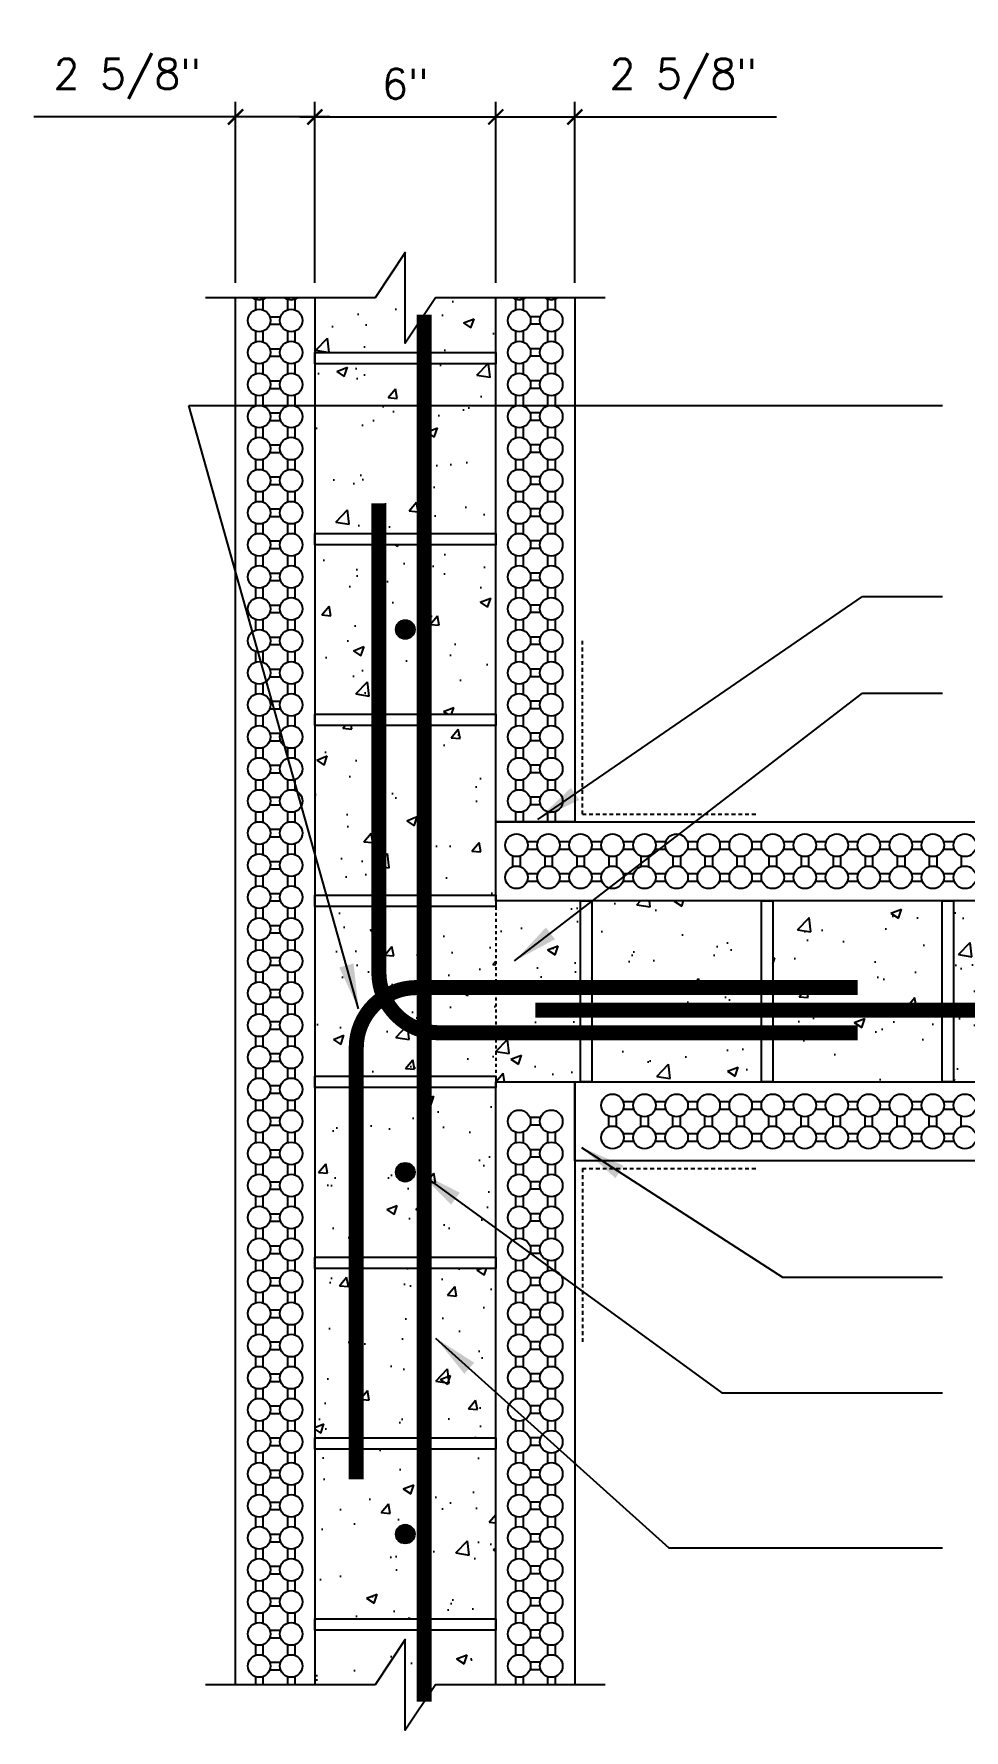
# Model space of a CAD drawing. Header units: inches. Extents: x 861.3 to 931.1, y 143.9 to 200.1.
# Drawn here: x 861.3 to 892.2, y 143.9 to 200.1 of the extents above; entities that cross this region are included whole.
import ezdxf

# ---------------------------------------------------------------- set-up
doc = ezdxf.new("R2010")
doc.units = ezdxf.units.IN
doc.header["$MEASUREMENT"] = 0
doc.linetypes.add('HIDDEN', pattern=[0.375, 0.25, -0.125])
for name, color, linetype in [('LAYER 13', 13, 'Continuous'), ('LAYER 2', 2, 'Continuous'), ('LAYER 3', 3, 'Continuous'), ('LAYER 5', 5, 'Continuous'), ('LAYER 8', 8, 'Continuous')]:
    doc.layers.add(name, color=color, linetype=linetype)
doc.styles.add('NOTES', font='simplex.shx', dxfattribs={"height": 1})
doc.dimstyles.new('DIM-18$0', dxfattribs={"dimscale": 8, "dimtxt": 1, "dimasz": 0.125, "dimexe": 0.1875, "dimexo": 0.0625, "dimgap": 0.0625, "dimtad": 1, "dimdec": 4, "dimzin": 3, "dimdsep": 46, "dimlunit": 4, "dimtxsty": 'NOTES', "dimblk1": 'ARCHTICK', "dimblk2": 'ARCHTICK', "dimsah": 1, "dimcen": 0.0625, "dimclrd": 256, "dimclre": 256, "dimclrt": 7, "dimadec": 0, "dimazin": 0, "dimtfac": 1, "dimtdec": 4, "dimtofl": 0, "dimtmove": 0, "dimatfit": 3, "dimldrblk": 'ARCHTICK', "dimfxl": 1, "dimfrac": 2, "dimtolj": 1, "dimtzin": 0, "dimarcsym": 0})
doc.dimstyles.new('DIM-18$7', dxfattribs={"dimscale": 8, "dimtxt": 0.09375, "dimasz": 0.125, "dimexe": 0.1875, "dimexo": 0.0625, "dimgap": 0.0625, "dimtad": 0, "dimtih": 1, "dimtoh": 1, "dimdec": 4, "dimzin": 3, "dimdsep": 46, "dimlunit": 4, "dimtxsty": 'NOTES', "dimcen": 0.0625, "dimadec": 0, "dimazin": 0, "dimtfac": 1, "dimtdec": 4, "dimtofl": 0, "dimtmove": 0, "dimatfit": 3, "dimfxl": 1, "dimfrac": 2, "dimtolj": 1, "dimtzin": 0, "dimarcsym": 0})

# ---------------------------------------------------------------- blocks, each defined once
blk = doc.blocks.new('_ArchTick')
at = {"color": 0, "linetype": 'ByBlock', "const_width": 0.15}
blk.add_lwpolyline([(-0.5, -0.5), (0.5, 0.5)], dxfattribs=at)
blk = doc.blocks.new('*D5')
at = {"layer": 'DEFPOINTS', "color": 0}
for p in [(876.622, 197.391), (870.622, 191.391), (876.622, 191.391)]:
    blk.add_point(p, dxfattribs=at)
at = {"layer": 'LAYER 8', "lineweight": -2}
for p, q in [((870.622, 191.891), (870.622, 197.891)), ((876.622, 191.891), (876.622, 197.891)), ((870.122, 197.391), (877.122, 197.391))]:
    blk.add_line(p, q, dxfattribs=at)
at = {"layer": 'LAYER 8', "lineweight": -2, "xscale": 0.5, "yscale": 0.5, "zscale": 0.5, "rotation": 180}
blk.add_blockref('_ArchTick', (870.622, 197.391), dxfattribs=at)
at = {"layer": 'LAYER 8', "lineweight": -2, "xscale": 0.5, "yscale": 0.5, "zscale": 0.5}
blk.add_blockref('_ArchTick', (876.622, 197.391), dxfattribs=at)
at = {"layer": 'LAYER 8', "color": 7, "insert": (873.622, 198.486), "char_height": 1, "attachment_point": 5, "style": 'NOTES'}
blk.add_mtext('\\A1;6"', dxfattribs=at)
blk = doc.blocks.new('*D6')
at = {"layer": 'DEFPOINTS', "color": 0}
for p in [(879.247, 197.391), (876.622, 191.391), (879.247, 191.391)]:
    blk.add_point(p, dxfattribs=at)
at = {"layer": 'LAYER 8', "lineweight": -2}
for p, q in [((876.622, 191.891), (876.622, 197.891)), ((879.247, 191.891), (879.247, 197.891)), ((876.122, 197.391), (879.247, 197.391)), ((879.247, 197.391), (885.937, 197.391))]:
    blk.add_line(p, q, dxfattribs=at)
at = {"layer": 'LAYER 8', "lineweight": -2, "xscale": 0.5, "yscale": 0.5, "zscale": 0.5, "rotation": 180}
blk.add_blockref('_ArchTick', (876.622, 197.391), dxfattribs=at)
at = {"layer": 'LAYER 8', "lineweight": -2, "xscale": 0.5, "yscale": 0.5, "zscale": 0.5}
blk.add_blockref('_ArchTick', (879.247, 197.391), dxfattribs=at)
at = {"layer": 'LAYER 8', "color": 7, "insert": (882.842, 198.653), "char_height": 1, "attachment_point": 5, "style": 'NOTES'}
blk.add_mtext('\\A1;2 5/8"', dxfattribs=at)
blk = doc.blocks.new('*D7')
at = {"layer": 'DEFPOINTS', "color": 0}
for p in [(867.997, 197.391), (867.997, 191.391), (870.622, 191.391)]:
    blk.add_point(p, dxfattribs=at)
at = {"layer": 'LAYER 8', "lineweight": -2}
for p, q in [((867.997, 191.891), (867.997, 197.891)), ((870.622, 191.891), (870.622, 197.891)), ((867.997, 197.391), (861.306, 197.391)), ((871.122, 197.391), (867.997, 197.391))]:
    blk.add_line(p, q, dxfattribs=at)
at = {"layer": 'LAYER 8', "lineweight": -2, "xscale": 0.5, "yscale": 0.5, "zscale": 0.5, "rotation": 180}
blk.add_blockref('_ArchTick', (867.997, 197.391), dxfattribs=at)
at = {"layer": 'LAYER 8', "lineweight": -2, "xscale": 0.5, "yscale": 0.5, "zscale": 0.5}
blk.add_blockref('_ArchTick', (870.622, 197.391), dxfattribs=at)
at = {"layer": 'LAYER 8', "color": 7, "insert": (864.402, 198.653), "char_height": 1, "attachment_point": 5, "style": 'NOTES'}
blk.add_mtext('\\A1;2 5/8"', dxfattribs=at)

msp = doc.modelspace()

# ---------------------------------------------------------------- hatches: boundary and pattern name
at = {"layer": 'LAYER 13'}
h = msp.add_hatch(dxfattribs=at)
h.set_pattern_fill('AR-CONC,_O', color=256, scale=0.5)
h.set_pattern_definition([(50, (870.622, 143.891), (3.5863, -0.31376), [0.375, -4.125]), (355, (870.622, 143.891), (-0.69376, 3.76096), [0.3, -3.3]), (100.451, (870.9207, 143.865), (2.89255, 3.4472), [0.3187, -3.5057]), (46.184, (870.622, 144.891), (5.3362, -0.8276), [0.5625, -6.1875]), (96.636, (871.0665, 144.822), (4.6733, 4.8706), [0.47805, -5.25856]), (351.184, (870.622, 144.891), (4.6733, 4.8706), [0.45, -4.95]), (21, (871.122, 144.641), (2.98454, -2.0131), [0.375, -4.125]), (326, (871.122, 144.641), (1.21658, 3.62575), [0.3, -3.3]), (71.451, (871.3706, 144.4734), (4.20111, 1.61265), [0.3187, -3.5057]), (37.5, (870.6219, 143.8911), (0.0608, 1.66447), [0, -3.26, 0, -3.35, 0, -3.3125]), (7.5, (870.6219, 143.8911), (1.31535, 1.97206), [0, -1.91, 0, -3.185, 0, -1.2625]), (327.5, (869.5069, 143.8911), (2.669112, -0.112774), [0, -1.25, 0, -3.9, 0, -5.175]), (317.5, (869.0069, 143.8911), (2.91593, 0.50052), [0, -1.625, 0, -2.59, 0, -3.675])])
h.paths.add_polyline_path([(873.62186, 192.89112), (872.62186, 191.39112), (870.62186, 191.39112), (870.62186, 189.57862), (874.24686, 189.57862), (874.24686, 190.82862), (873.62186, 189.89112)])
h.paths.add_polyline_path([(876.62186, 191.39112), (874.62186, 191.39112), (874.24686, 190.82862), (874.24686, 189.57862), (876.62186, 189.57862)])
h.paths.add_polyline_path([(876.62186, 189.20362), (874.24686, 189.20362), (874.24686, 183.57862), (876.62186, 183.57862)])
h.paths.add_polyline_path([(874.24686, 189.20362), (870.62186, 189.20362), (870.62186, 183.57862), (874.24686, 183.57862)])
h.paths.add_polyline_path([(872.74686, 183.20362), (870.62186, 183.20362), (870.62186, 177.57862), (872.74686, 177.57862)])
h.paths.add_polyline_path([(874.24686, 183.20362), (872.74686, 183.20362), (872.74686, 177.57862), (874.24686, 177.57862)])
h.paths.add_polyline_path([(873.93436, 180.39112, -1), (873.30936, 180.39112, -1)], flags=16)
h.paths.add_polyline_path([(876.62186, 183.20362), (874.24686, 183.20362), (874.24686, 177.57862), (876.62186, 177.57862)])
h.paths.add_polyline_path([(876.62186, 177.20362), (874.24686, 177.20362), (874.24686, 171.57862), (876.62186, 171.57862), (876.62186, 174.01612)])
h.paths.add_polyline_path([(874.24686, 177.20362), (872.74686, 177.20362), (872.74686, 171.57862), (874.24686, 171.57862)])
h.paths.add_polyline_path([(872.74686, 177.20362), (870.62186, 177.20362), (870.62186, 171.57862), (872.74686, 171.57862)])
h.paths.add_polyline_path([(872.74686, 171.20362), (870.62186, 171.20362), (870.62186, 165.57862), (871.99686, 165.57862), (871.99686, 166.51612, -0.25597073), (872.92024, 168.20161, -0.10524788), (872.74686, 169.01612)])
h.paths.add_polyline_path([(874.24686, 171.20362), (872.74686, 171.20362), (872.74686, 169.01612, 0.10524788), (872.92024, 168.20161, -0.14307327), (873.99686, 168.51612), (874.24686, 168.51612)])
h.paths.add_polyline_path([(876.62186, 171.20362), (874.24686, 171.20362), (874.24686, 168.51612), (876.62186, 168.51612)])
h.paths.add_polyline_path([(876.62186, 168.51612), (874.24686, 168.51612), (874.24686, 167.07963, 0.06325422), (874.74686, 167.01612), (876.62186, 167.01612)])
h.paths.add_polyline_path([(876.62186, 167.01612), (874.74686, 167.01612, -0.06325422), (874.24686, 167.07963), (874.24686, 165.57862), (876.62186, 165.57862)])
h.paths.add_polyline_path([(874.24686, 167.07963, -0.22852515), (872.92024, 168.20161, 0.25597073), (871.99686, 166.51612), (871.99686, 165.57862), (874.24686, 165.57862)])
h.paths.add_polyline_path([(874.24686, 168.51612), (873.99686, 168.51612, 0.14307327), (872.92024, 168.20161, 0.22852515), (874.24686, 167.07963)])
h.paths.add_polyline_path([(874.24686, 165.20362), (871.99686, 165.20362), (871.99686, 159.57862), (874.24686, 159.57862)])
h.paths.add_polyline_path([(873.93436, 162.39112, -1), (873.30936, 162.39112, -1)], flags=16)
h.paths.add_polyline_path([(871.99686, 165.20362), (870.62186, 165.20362), (870.62186, 159.57862), (871.99686, 159.57862)])
h.paths.add_polyline_path([(876.62186, 165.20362), (874.24686, 165.20362), (874.24686, 159.57862), (876.62186, 159.57862)])
h.paths.add_polyline_path([(876.62186, 159.20362), (874.24686, 159.20362), (874.24686, 153.57862), (876.62186, 153.57862)])
h.paths.add_polyline_path([(874.24686, 159.20362), (871.99686, 159.20362), (871.99686, 153.57862), (874.24686, 153.57862)])
h.paths.add_polyline_path([(871.99686, 159.20362), (870.62186, 159.20362), (870.62186, 153.57862), (871.99686, 153.57862)])
h.paths.add_polyline_path([(874.24686, 153.20362), (870.62186, 153.20362), (870.62186, 147.57862), (874.24686, 147.57862)])
h.paths.add_polyline_path([(873.93436, 150.39112, -1), (873.30936, 150.39112, -1)], flags=16)
h.paths.add_polyline_path([(876.62186, 153.20362), (874.24686, 153.20362), (874.24686, 147.57862), (876.62186, 147.57862)])
h.paths.add_polyline_path([(876.62186, 147.20362), (874.24686, 147.20362), (874.24686, 144.82862), (874.62186, 145.39112), (876.62186, 145.39112)])
h.paths.add_polyline_path([(873.62186, 146.89112), (873.62186, 143.89112), (874.24686, 144.82862), (874.24686, 147.20362), (870.62186, 147.20362), (870.62186, 145.39112), (872.62186, 145.39112)])
h = msp.add_hatch(dxfattribs=at)
h.set_pattern_fill('AR-CONC,_O', color=256, scale=0.5)
h.set_pattern_definition([(50, (876.622, 165.391), (3.5863, -0.31376), [0.375, -4.125]), (355, (876.622, 165.391), (-0.69376, 3.76096), [0.3, -3.3]), (100.451, (876.9207, 165.365), (2.89255, 3.4472), [0.3187, -3.5057]), (46.184, (876.622, 166.391), (5.3362, -0.8276), [0.5625, -6.1875]), (96.636, (877.0665, 166.322), (4.6733, 4.8706), [0.47805, -5.25856]), (351.184, (876.622, 166.391), (4.6733, 4.8706), [0.45, -4.95]), (21, (877.122, 166.141), (2.98454, -2.0131), [0.375, -4.125]), (326, (877.122, 166.141), (1.21658, 3.62575), [0.3, -3.3]), (71.451, (877.3706, 165.9734), (4.20111, 1.61265), [0.3187, -3.5057]), (37.5, (876.6219, 165.3911), (0.0608, 1.66447), [0, -3.26, 0, -3.35, 0, -3.3125]), (7.5, (876.6219, 165.3911), (1.31535, 1.97206), [0, -1.91, 0, -3.185, 0, -1.2625]), (327.5, (875.5069, 165.3911), (2.669112, -0.112774), [0, -1.25, 0, -3.9, 0, -5.175]), (317.5, (875.0069, 165.3911), (2.91593, 0.50052), [0, -1.625, 0, -2.59, 0, -3.675])])
h.paths.add_polyline_path([(879.43436, 171.39112), (876.62186, 171.39112), (876.62186, 168.51612), (879.43436, 168.51612)])
h.paths.add_polyline_path([(879.43436, 168.51612), (876.62186, 168.51612), (876.62186, 167.01612), (879.43436, 167.01612)])
h.paths.add_polyline_path([(879.43436, 167.01612), (876.62186, 167.01612), (876.62186, 165.39112), (879.24686, 165.39112), (879.43436, 165.39112)])
h.paths.add_polyline_path([(885.43436, 167.01612), (879.80936, 167.01612), (879.80936, 165.39112), (885.43436, 165.39112)])
h.paths.add_polyline_path([(885.43436, 167.76612), (879.80936, 167.76612), (879.80936, 167.01612), (885.43436, 167.01612)])
h.paths.add_polyline_path([(885.43436, 168.51612), (879.80936, 168.51612), (879.80936, 167.76612), (885.43436, 167.76612)])
h.paths.add_polyline_path([(885.43436, 171.39112), (879.80936, 171.39112), (879.80936, 168.51612), (885.43436, 168.51612)])
h.paths.add_polyline_path([(891.43436, 171.39112), (885.80936, 171.39112), (885.80936, 167.76612), (891.43436, 167.76612)])
h.paths.add_polyline_path([(891.43436, 167.76612), (885.80936, 167.76612), (885.80936, 165.39112), (891.43436, 165.39112)])
h.paths.add_polyline_path([(897.43436, 167.76612), (891.80936, 167.76612), (891.80936, 165.39112), (897.43436, 165.39112)])
h.paths.add_polyline_path([(897.43436, 171.39112), (891.80936, 171.39112), (891.80936, 167.76612), (897.43436, 167.76612)])
h.paths.add_polyline_path([(894.93436, 168.39112, -1), (894.30936, 168.39112, -1)], flags=16)
h.paths.add_polyline_path([(903.43436, 171.39112), (897.80936, 171.39112), (897.80936, 167.76612), (903.43436, 167.76612)])
h.paths.add_polyline_path([(903.43436, 167.76612), (897.80936, 167.76612), (897.80936, 165.39112), (903.43436, 165.39112)])
h.paths.add_polyline_path([(909.43436, 167.76612), (903.80936, 167.76612), (903.80936, 165.39112), (909.43436, 165.39112)])
h.paths.add_polyline_path([(909.43436, 171.39112), (903.80936, 171.39112), (903.80936, 167.76612), (909.43436, 167.76612)])
h.paths.add_polyline_path([(906.93436, 168.39112, -1), (906.30936, 168.39112, -1)], flags=16)
h.paths.add_polyline_path([(915.43436, 171.39112), (909.80936, 171.39112), (909.80936, 167.76612), (915.43436, 167.76612)])
h.paths.add_polyline_path([(915.43436, 167.76612), (909.80936, 167.76612), (909.80936, 165.39112), (915.43436, 165.39112)])
h.paths.add_polyline_path([(921.43436, 171.39112), (915.80936, 171.39112), (915.80936, 167.76612), (921.43436, 167.76612)])
h.paths.add_polyline_path([(921.43436, 167.76612), (915.80936, 167.76612), (915.80936, 165.39112), (921.43436, 165.39112)])
h.paths.add_polyline_path([(924.62186, 167.39112), (924.05936, 167.76612), (921.80936, 167.76612), (921.80936, 165.39112), (924.62186, 165.39112)])
h.paths.add_polyline_path([(924.62186, 169.39112), (924.62186, 171.39112), (921.80936, 171.39112), (921.80936, 167.76612), (924.05936, 167.76612), (923.12186, 168.39112), (926.12186, 168.39112)])
at = {"layer": 'LAYER 8'}
for points in [[(873.93436, 180.39112, 1), (873.30936, 180.39112, 1)], [(873.93436, 162.39112, 1), (873.30936, 162.39112, 1)], [(873.93436, 150.39112, 1), (873.30936, 150.39112, 1)]]:
    msp.add_hatch(color=256, dxfattribs=at).paths.add_polyline_path(points)

# ---------------------------------------------------------------- linework, layer by layer
at = {"layer": 'LAYER 2'}
for points in [[(867.99686, 145.39112), (867.99686, 191.39112)], [(870.62186, 191.39112), (870.62186, 145.39112)], [(879.24686, 191.39112), (879.24686, 174.01612), (876.62186, 174.01612), (876.62186, 191.39112)], [(924.62186, 174.01612), (924.62186, 171.39112), (876.62186, 171.39112), (876.62186, 174.01612), (924.62186, 174.01612)], [(876.62186, 145.39112), (876.62186, 165.39112), (879.24686, 165.39112), (879.24686, 145.39112)], [(924.62186, 165.39112), (924.62186, 162.76612), (879.24686, 162.76612), (879.24686, 165.39112), (924.62186, 165.39112)]]:
    msp.add_lwpolyline(points, dxfattribs=at)
at = {"layer": 'LAYER 3', "flags": 128}
for points in [[(880.24686, 191.39112), (874.62186, 191.39112), (873.62186, 189.89112), (873.62186, 192.89112), (872.62186, 191.39112), (866.99686, 191.39112)], [(880.24686, 145.39112), (874.62186, 145.39112), (873.62186, 143.89112), (873.62186, 146.89112), (872.62186, 145.39112), (866.99686, 145.39112)]]:
    msp.add_lwpolyline(points, dxfattribs=at)
at = {"layer": 'LAYER 3'}
for centre in [(873.62186, 180.39112), (873.62186, 162.39112), (873.62186, 150.39112)]:
    msp.add_circle(centre, 0.3125, dxfattribs=at)
at = {"layer": 'LAYER 5', "linetype": 'HIDDEN', "ltscale": 0.5, "const_width": 0.5, "flags": 128}
for points in [[(874.24686, 190.82862), (874.24686, 144.82862)], [(877.93436, 167.76612), (924.05936, 167.76612)]]:
    msp.add_lwpolyline(points, dxfattribs=at)
for points in [[(872.74686, 184.57862), (872.74686, 169.01612, 0.41421356), (874.74686, 167.01612), (888.62186, 167.01612)], [(888.62186, 168.51612), (873.99686, 168.51612, 0.41421356), (871.99686, 166.51612), (871.99686, 152.20362)]]:
    msp.add_lwpolyline(points, format="xyb", dxfattribs=at)
at = {"layer": 'LAYER 8'}
for p, q in [((868.65165, 191.35059), (868.65165, 190.99416)), ((868.90238, 191.34981), (868.90238, 190.99493)), ((869.71415, 191.35059), (869.71415, 190.99416)), ((869.96488, 191.34981), (869.96488, 190.99493)), ((877.27885, 191.34981), (877.27885, 190.99493)), ((877.52958, 191.35059), (877.52958, 190.99416)), ((878.34135, 191.34981), (878.34135, 190.99493)), ((878.59208, 191.35059), (878.59208, 190.99416)), ((869.13193, 190.76539), (869.4868, 190.76539)), ((878.1118, 190.76539), (877.75693, 190.76539)), ((868.65165, 190.28809), (868.65165, 189.93166)), ((868.90238, 190.28731), (868.90238, 189.93243)), ((869.13115, 190.51466), (869.48758, 190.51466)), ((869.71415, 190.28809), (869.71415, 189.93166)), ((869.96488, 190.28731), (869.96488, 189.93243)), ((877.27885, 190.28731), (877.27885, 189.93243)), ((877.52958, 190.28809), (877.52958, 189.93166)), ((878.11258, 190.51466), (877.75615, 190.51466)), ((878.34135, 190.28731), (878.34135, 189.93243)), ((878.59208, 190.28809), (878.59208, 189.93166)), ((869.13193, 189.70289), (869.4868, 189.70289)), ((878.1118, 189.70289), (877.75693, 189.70289)), ((868.65165, 189.22559), (868.65165, 188.86916)), ((868.90238, 189.22481), (868.90238, 188.86993)), ((869.13115, 189.45216), (869.48758, 189.45216)), ((869.71415, 189.22559), (869.71415, 188.86916)), ((869.96488, 189.22481), (869.96488, 188.86993)), ((877.27885, 189.22481), (877.27885, 188.86993)), ((877.52958, 189.22559), (877.52958, 188.86916)), ((878.11258, 189.45216), (877.75615, 189.45216)), ((878.34135, 189.22481), (878.34135, 188.86993)), ((878.59208, 189.22559), (878.59208, 188.86916)), ((869.13193, 188.64039), (869.4868, 188.64039)), ((878.1118, 188.64039), (877.75693, 188.64039)), ((868.65165, 188.16309), (868.65165, 187.80666)), ((868.90238, 188.16231), (868.90238, 187.80743)), ((869.13115, 188.38966), (869.48758, 188.38966)), ((869.71415, 188.16309), (869.71415, 187.80666)), ((869.96488, 188.16231), (869.96488, 187.80743)), ((877.27885, 188.16231), (877.27885, 187.80743)), ((877.52958, 188.16309), (877.52958, 187.80666)), ((878.11258, 188.38966), (877.75615, 188.38966)), ((878.34135, 188.16231), (878.34135, 187.80743)), ((878.59208, 188.16309), (878.59208, 187.80666)), ((869.13115, 187.32716), (869.48758, 187.32716)), ((869.13193, 187.57789), (869.4868, 187.57789)), ((878.11258, 187.32716), (877.75615, 187.32716)), ((878.1118, 187.57789), (877.75693, 187.57789)), ((868.65165, 187.10059), (868.65165, 186.74416)), ((868.90238, 187.09981), (868.90238, 186.74493)), ((869.71415, 187.10059), (869.71415, 186.74416)), ((869.96488, 187.09981), (869.96488, 186.74493)), ((877.27885, 187.09981), (877.27885, 186.74493)), ((877.52958, 187.10059), (877.52958, 186.74416)), ((878.34135, 187.09981), (878.34135, 186.74493)), ((878.59208, 187.10059), (878.59208, 186.74416)), ((869.13115, 186.26466), (869.48758, 186.26466)), ((869.13193, 186.51539), (869.4868, 186.51539)), ((878.11258, 186.26466), (877.75615, 186.26466)), ((878.1118, 186.51539), (877.75693, 186.51539)), ((868.65165, 186.03809), (868.65165, 185.68166)), ((868.90238, 186.03731), (868.90238, 185.68243)), ((869.71415, 186.03809), (869.71415, 185.68166)), ((869.96488, 186.03731), (869.96488, 185.68243)), ((877.27885, 186.03731), (877.27885, 185.68243)), ((877.52958, 186.03809), (877.52958, 185.68166)), ((878.34135, 186.03731), (878.34135, 185.68243)), ((878.59208, 186.03809), (878.59208, 185.68166)), ((869.13115, 185.20216), (869.48758, 185.20216)), ((869.13193, 185.45289), (869.4868, 185.45289)), ((878.11258, 185.20216), (877.75615, 185.20216)), ((878.1118, 185.45289), (877.75693, 185.45289)), ((868.65165, 184.97559), (868.65165, 184.61916)), ((868.90238, 184.97481), (868.90238, 184.61993)), ((869.71415, 184.97559), (869.71415, 184.61916)), ((869.96488, 184.97481), (869.96488, 184.61993)), ((877.27885, 184.97481), (877.27885, 184.61993)), ((877.52958, 184.97559), (877.52958, 184.61916)), ((878.34135, 184.97481), (878.34135, 184.61993)), ((878.59208, 184.97559), (878.59208, 184.61916)), ((869.13115, 184.13966), (869.48758, 184.13966)), ((869.13193, 184.39039), (869.4868, 184.39039)), ((878.11258, 184.13966), (877.75615, 184.13966)), ((878.1118, 184.39039), (877.75693, 184.39039)), ((868.65165, 183.91309), (868.65165, 183.55666)), ((868.90238, 183.91231), (868.90238, 183.55743)), ((869.71415, 183.91309), (869.71415, 183.55666)), ((869.96488, 183.91231), (869.96488, 183.55743)), ((877.27885, 183.91231), (877.27885, 183.55743)), ((877.52958, 183.91309), (877.52958, 183.55666)), ((878.34135, 183.91231), (878.34135, 183.55743)), ((878.59208, 183.91309), (878.59208, 183.55666)), ((868.65165, 182.85059), (868.65165, 182.49416)), ((868.90238, 182.84981), (868.90238, 182.49493)), ((869.13115, 183.07716), (869.48758, 183.07716)), ((869.13193, 183.32789), (869.4868, 183.32789)), ((869.71415, 182.85059), (869.71415, 182.49416)), ((869.96488, 182.84981), (869.96488, 182.49493)), ((877.27885, 182.84981), (877.27885, 182.49493)), ((877.52958, 182.85059), (877.52958, 182.49416)), ((878.11258, 183.07716), (877.75615, 183.07716)), ((878.1118, 183.32789), (877.75693, 183.32789)), ((878.34135, 182.84981), (878.34135, 182.49493)), ((878.59208, 182.85059), (878.59208, 182.49416)), ((869.13193, 182.26539), (869.4868, 182.26539)), ((878.1118, 182.26539), (877.75693, 182.26539)), ((868.65165, 181.78809), (868.65165, 181.43166)), ((868.90238, 181.78731), (868.90238, 181.43243)), ((869.13115, 182.01466), (869.48758, 182.01466)), ((869.71415, 181.78809), (869.71415, 181.43166)), ((869.96488, 181.78731), (869.96488, 181.43243)), ((877.27885, 181.78731), (877.27885, 181.43243)), ((877.52958, 181.78809), (877.52958, 181.43166)), ((878.11258, 182.01466), (877.75615, 182.01466)), ((878.34135, 181.78731), (878.34135, 181.43243)), ((878.59208, 181.78809), (878.59208, 181.43166)), ((869.13193, 181.20289), (869.4868, 181.20289)), ((878.1118, 181.20289), (877.75693, 181.20289)), ((868.65165, 180.72559), (868.65165, 180.36916)), ((868.90238, 180.72481), (868.90238, 180.36993)), ((869.13115, 180.95216), (869.48758, 180.95216)), ((869.71415, 180.72559), (869.71415, 180.36916)), ((869.96488, 180.72481), (869.96488, 180.36993)), ((877.27885, 180.72481), (877.27885, 180.36993)), ((877.52958, 180.72559), (877.52958, 180.36916)), ((878.11258, 180.95216), (877.75615, 180.95216)), ((878.34135, 180.72481), (878.34135, 180.36993)), ((878.59208, 180.72559), (878.59208, 180.36916)), ((869.13193, 180.14039), (869.4868, 180.14039)), ((878.1118, 180.14039), (877.75693, 180.14039)), ((868.65165, 179.66309), (868.65165, 179.30666)), ((868.90238, 179.66231), (868.90238, 179.30743)), ((869.13115, 179.88966), (869.48758, 179.88966)), ((869.71415, 179.66309), (869.71415, 179.30666)), ((869.96488, 179.66231), (869.96488, 179.30743)), ((877.27885, 179.66231), (877.27885, 179.30743)), ((877.52958, 179.66309), (877.52958, 179.30666)), ((878.11258, 179.88966), (877.75615, 179.88966)), ((878.34135, 179.66231), (878.34135, 179.30743)), ((878.59208, 179.66309), (878.59208, 179.30666)), ((869.13193, 179.07789), (869.4868, 179.07789)), ((878.1118, 179.07789), (877.75693, 179.07789)), ((868.65165, 178.60059), (868.65165, 178.24416)), ((868.90238, 178.59981), (868.90238, 178.24493)), ((869.13115, 178.82716), (869.48758, 178.82716)), ((869.71415, 178.60059), (869.71415, 178.24416)), ((869.96488, 178.59981), (869.96488, 178.24493)), ((877.27885, 178.59981), (877.27885, 178.24493)), ((877.52958, 178.60059), (877.52958, 178.24416)), ((878.11258, 178.82716), (877.75615, 178.82716)), ((878.34135, 178.59981), (878.34135, 178.24493)), ((878.59208, 178.60059), (878.59208, 178.24416)), ((869.13115, 177.76466), (869.48758, 177.76466)), ((869.13193, 178.01539), (869.4868, 178.01539)), ((878.11258, 177.76466), (877.75615, 177.76466)), ((878.1118, 178.01539), (877.75693, 178.01539)), ((868.65165, 177.53809), (868.65165, 177.18166)), ((868.90238, 177.53731), (868.90238, 177.18243)), ((869.71415, 177.53809), (869.71415, 177.18166)), ((869.96488, 177.53731), (869.96488, 177.18243)), ((877.27885, 177.53731), (877.27885, 177.18243)), ((877.52958, 177.53809), (877.52958, 177.18166)), ((878.34135, 177.53731), (878.34135, 177.18243)), ((878.59208, 177.53809), (878.59208, 177.18166)), ((869.13115, 176.70216), (869.48758, 176.70216)), ((869.13193, 176.95289), (869.4868, 176.95289)), ((878.11258, 176.70216), (877.75615, 176.70216)), ((878.1118, 176.95289), (877.75693, 176.95289)), ((868.65165, 176.47559), (868.65165, 176.11916)), ((868.90238, 176.47481), (868.90238, 176.11993)), ((869.71415, 176.47559), (869.71415, 176.11916)), ((869.96488, 176.47481), (869.96488, 176.11993)), ((877.27885, 176.47481), (877.27885, 176.11993)), ((877.52958, 176.47559), (877.52958, 176.11916)), ((878.34135, 176.47481), (878.34135, 176.11993)), ((878.59208, 176.47559), (878.59208, 176.11916)), ((869.13115, 175.63966), (869.48758, 175.63966)), ((869.13193, 175.89039), (869.4868, 175.89039)), ((878.11258, 175.63966), (877.75615, 175.63966)), ((878.1118, 175.89039), (877.75693, 175.89039)), ((868.65165, 175.41309), (868.65165, 175.05666)), ((868.90238, 175.41231), (868.90238, 175.05743)), ((869.71415, 175.41309), (869.71415, 175.05666)), ((869.96488, 175.41231), (869.96488, 175.05743)), ((877.27885, 175.41231), (877.27885, 175.05743)), ((877.52958, 175.41309), (877.52958, 175.05666)), ((878.34135, 175.41231), (878.34135, 175.05743)), ((878.59208, 175.41309), (878.59208, 175.05666)), ((869.13115, 174.57716), (869.48758, 174.57716)), ((869.13193, 174.82789), (869.4868, 174.82789)), ((878.11258, 174.57716), (877.75615, 174.57716)), ((878.1118, 174.82789), (877.75693, 174.82789)), ((868.65165, 174.35059), (868.65165, 173.99416)), ((868.90238, 174.34981), (868.90238, 173.99493)), ((869.71415, 174.35059), (869.71415, 173.99416)), ((869.96488, 174.34981), (869.96488, 173.99493)), ((877.27885, 174.34981), (877.27885, 174.01612)), ((877.52958, 174.35059), (877.52958, 174.01612)), ((878.34135, 174.34981), (878.34135, 174.01612)), ((878.59208, 174.35059), (878.59208, 174.01612)), ((868.65165, 173.28809), (868.65165, 172.93166)), ((868.90238, 173.28731), (868.90238, 172.93243)), ((869.13115, 173.51466), (869.48758, 173.51466)), ((869.13193, 173.76539), (869.4868, 173.76539)), ((869.71415, 173.28809), (869.71415, 172.93166)), ((869.96488, 173.28731), (869.96488, 172.93243)), ((877.6624, 173.36133), (878.01883, 173.36133)), ((878.7249, 173.36133), (879.08133, 173.36133)), ((879.7874, 173.36133), (880.14383, 173.36133)), ((880.8499, 173.36133), (881.20633, 173.36133)), ((881.9124, 173.36133), (882.26883, 173.36133)), ((882.9749, 173.36133), (883.33133, 173.36133)), ((884.0374, 173.36133), (884.39383, 173.36133)), ((885.0999, 173.36133), (885.45633, 173.36133)), ((886.1624, 173.36133), (886.51883, 173.36133)), ((887.2249, 173.36133), (887.58133, 173.36133)), ((888.2874, 173.36133), (888.64383, 173.36133)), ((889.3499, 173.36133), (889.70633, 173.36133)), ((890.4124, 173.36133), (890.76883, 173.36133)), ((891.4749, 173.36133), (891.83133, 173.36133)), ((869.13193, 172.70289), (869.4868, 172.70289)), ((877.1829, 172.88184), (877.1829, 172.52541)), ((877.43363, 172.88106), (877.43363, 172.52618)), ((877.66318, 173.1106), (878.01805, 173.1106)), ((878.24759, 172.88106), (878.24759, 172.52618)), ((878.49832, 172.88184), (878.49832, 172.52541)), ((878.72568, 173.1106), (879.08055, 173.1106)), ((879.31009, 172.88106), (879.31009, 172.52618)), ((879.56082, 172.88184), (879.56082, 172.52541)), ((879.78818, 173.1106), (880.14305, 173.1106)), ((880.37259, 172.88106), (880.37259, 172.52618)), ((880.62332, 172.88184), (880.62332, 172.52541)), ((880.85068, 173.1106), (881.20555, 173.1106)), ((881.43509, 172.88106), (881.43509, 172.52618)), ((881.68582, 172.88184), (881.68582, 172.52541)), ((881.91318, 173.1106), (882.26805, 173.1106)), ((882.49759, 172.88106), (882.49759, 172.52618)), ((882.74832, 172.88184), (882.74832, 172.52541)), ((882.97568, 173.1106), (883.33055, 173.1106)), ((883.56009, 172.88106), (883.56009, 172.52618)), ((883.81082, 172.88184), (883.81082, 172.52541)), ((884.03818, 173.1106), (884.39305, 173.1106)), ((884.62259, 172.88106), (884.62259, 172.52618)), ((884.87332, 172.88184), (884.87332, 172.52541)), ((885.10068, 173.1106), (885.45555, 173.1106)), ((885.68509, 172.88106), (885.68509, 172.52618)), ((885.93582, 172.88184), (885.93582, 172.52541)), ((886.16318, 173.1106), (886.51805, 173.1106)), ((886.74759, 172.88106), (886.74759, 172.52618)), ((886.99832, 172.88184), (886.99832, 172.52541)), ((887.22568, 173.1106), (887.58055, 173.1106)), ((887.81009, 172.88106), (887.81009, 172.52618)), ((888.06082, 172.88184), (888.06082, 172.52541)), ((888.28818, 173.1106), (888.64305, 173.1106)), ((888.87259, 172.88106), (888.87259, 172.52618)), ((889.12332, 172.88184), (889.12332, 172.52541)), ((889.35068, 173.1106), (889.70555, 173.1106)), ((889.93509, 172.88106), (889.93509, 172.52618)), ((890.18582, 172.88184), (890.18582, 172.52541)), ((890.41318, 173.1106), (890.76805, 173.1106)), ((890.99759, 172.88106), (890.99759, 172.52618)), ((891.24832, 172.88184), (891.24832, 172.52541)), ((891.47568, 173.1106), (891.83055, 173.1106)), ((892.06009, 172.88106), (892.06009, 172.52618)), ((868.65165, 172.22559), (868.65165, 171.86916)), ((868.90238, 172.22481), (868.90238, 171.86993)), ((869.13115, 172.45216), (869.48758, 172.45216)), ((869.71415, 172.22559), (869.71415, 171.86916)), ((869.96488, 172.22481), (869.96488, 171.86993)), ((877.6624, 172.29883), (878.01883, 172.29883)), ((878.7249, 172.29883), (879.08133, 172.29883)), ((879.7874, 172.29883), (880.14383, 172.29883)), ((880.8499, 172.29883), (881.20633, 172.29883)), ((881.9124, 172.29883), (882.26883, 172.29883)), ((882.9749, 172.29883), (883.33133, 172.29883)), ((884.0374, 172.29883), (884.39383, 172.29883)), ((885.0999, 172.29883), (885.45633, 172.29883)), ((886.1624, 172.29883), (886.51883, 172.29883)), ((887.2249, 172.29883), (887.58133, 172.29883)), ((888.2874, 172.29883), (888.64383, 172.29883)), ((889.3499, 172.29883), (889.70633, 172.29883)), ((890.4124, 172.29883), (890.76883, 172.29883)), ((891.4749, 172.29883), (891.83133, 172.29883)), ((869.13193, 171.64039), (869.4868, 171.64039)), ((877.66318, 172.0481), (878.01805, 172.0481)), ((878.72568, 172.0481), (879.08055, 172.0481)), ((879.78818, 172.0481), (880.14305, 172.0481)), ((880.85068, 172.0481), (881.20555, 172.0481)), ((881.91318, 172.0481), (882.26805, 172.0481)), ((882.97568, 172.0481), (883.33055, 172.0481)), ((884.03818, 172.0481), (884.39305, 172.0481)), ((885.10068, 172.0481), (885.45555, 172.0481)), ((886.16318, 172.0481), (886.51805, 172.0481)), ((887.22568, 172.0481), (887.58055, 172.0481)), ((888.28818, 172.0481), (888.64305, 172.0481)), ((889.35068, 172.0481), (889.70555, 172.0481)), ((890.41318, 172.0481), (890.76805, 172.0481)), ((891.47568, 172.0481), (891.83055, 172.0481)), ((868.65165, 171.16309), (868.65165, 170.80666)), ((868.90238, 171.16231), (868.90238, 170.80743)), ((869.13115, 171.38966), (869.48758, 171.38966)), ((869.71415, 171.16309), (869.71415, 170.80666)), ((869.96488, 171.16231), (869.96488, 170.80743)), ((869.13193, 170.57789), (869.4868, 170.57789)), ((868.65165, 170.10059), (868.65165, 169.74416)), ((868.90238, 170.09981), (868.90238, 169.74493)), ((869.13115, 170.32716), (869.48758, 170.32716)), ((869.71415, 170.10059), (869.71415, 169.74416)), ((869.96488, 170.09981), (869.96488, 169.74493)), ((869.13193, 169.51539), (869.4868, 169.51539)), ((868.65165, 169.03809), (868.65165, 168.68166)), ((868.90238, 169.03731), (868.90238, 168.68243)), ((869.13115, 169.26466), (869.48758, 169.26466)), ((869.71415, 169.03809), (869.71415, 168.68166)), ((869.96488, 169.03731), (869.96488, 168.68243)), ((869.13115, 168.20216), (869.48758, 168.20216)), ((869.13193, 168.45289), (869.4868, 168.45289)), ((868.65165, 167.97559), (868.65165, 167.61916)), ((868.90238, 167.97481), (868.90238, 167.61993)), ((869.71415, 167.97559), (869.71415, 167.61916)), ((869.96488, 167.97481), (869.96488, 167.61993)), ((869.13115, 167.13966), (869.48758, 167.13966)), ((869.13193, 167.39039), (869.4868, 167.39039)), ((868.65165, 166.91309), (868.65165, 166.55666)), ((868.90238, 166.91231), (868.90238, 166.55743)), ((869.71415, 166.91309), (869.71415, 166.55666)), ((869.96488, 166.91231), (869.96488, 166.55743)), ((869.13115, 166.07716), (869.48758, 166.07716)), ((869.13193, 166.32789), (869.4868, 166.32789)), ((868.65165, 165.85059), (868.65165, 165.49416)), ((868.90238, 165.84981), (868.90238, 165.49493)), ((869.71415, 165.85059), (869.71415, 165.49416)), ((869.96488, 165.84981), (869.96488, 165.49493)), ((869.13115, 165.01466), (869.48758, 165.01466)), ((869.13193, 165.26539), (869.4868, 165.26539)), ((868.65165, 164.78809), (868.65165, 164.43166)), ((868.90238, 164.78731), (868.90238, 164.43243)), ((869.71415, 164.78809), (869.71415, 164.43166)), ((869.96488, 164.78731), (869.96488, 164.43243)), ((880.8499, 164.48341), (881.20633, 164.48341)), ((880.85068, 164.73414), (881.20555, 164.73414)), ((881.9124, 164.48341), (882.26883, 164.48341)), ((881.91318, 164.73414), (882.26805, 164.73414)), ((882.9749, 164.48341), (883.33133, 164.48341)), ((882.97568, 164.73414), (883.33055, 164.73414)), ((884.0374, 164.48341), (884.39383, 164.48341)), ((884.03818, 164.73414), (884.39305, 164.73414)), ((885.0999, 164.48341), (885.45633, 164.48341)), ((885.10068, 164.73414), (885.45555, 164.73414)), ((886.1624, 164.48341), (886.51883, 164.48341)), ((886.16318, 164.73414), (886.51805, 164.73414)), ((887.2249, 164.48341), (887.58133, 164.48341)), ((887.22568, 164.73414), (887.58055, 164.73414)), ((888.2874, 164.48341), (888.64383, 164.48341)), ((888.28818, 164.73414), (888.64305, 164.73414)), ((889.3499, 164.48341), (889.70633, 164.48341)), ((889.35068, 164.73414), (889.70555, 164.73414)), ((890.4124, 164.48341), (890.76883, 164.48341)), ((890.41318, 164.73414), (890.76805, 164.73414)), ((891.4749, 164.48341), (891.83133, 164.48341)), ((891.47568, 164.73414), (891.83055, 164.73414)), ((868.65165, 163.72559), (868.65165, 163.36916)), ((868.90238, 163.72481), (868.90238, 163.36993)), ((869.13115, 163.95216), (869.48758, 163.95216)), ((869.13193, 164.20289), (869.4868, 164.20289)), ((869.71415, 163.72559), (869.71415, 163.36916)), ((869.96488, 163.72481), (869.96488, 163.36993)), ((877.27885, 163.72481), (877.27885, 163.36993)), ((877.52958, 163.72559), (877.52958, 163.36916)), ((878.11258, 163.95216), (877.75615, 163.95216)), ((878.1118, 164.20289), (877.75693, 164.20289)), ((878.34135, 163.72481), (878.34135, 163.36993)), ((878.59208, 163.72559), (878.59208, 163.36916)), ((880.37259, 163.90118), (880.37259, 164.25606)), ((880.62332, 163.90041), (880.62332, 164.25684)), ((881.43509, 163.90118), (881.43509, 164.25606)), ((881.68582, 163.90041), (881.68582, 164.25684)), ((882.49759, 163.90118), (882.49759, 164.25606)), ((882.74832, 163.90041), (882.74832, 164.25684)), ((883.56009, 163.90118), (883.56009, 164.25606)), ((883.81082, 163.90041), (883.81082, 164.25684)), ((884.62259, 163.90118), (884.62259, 164.25606)), ((884.87332, 163.90041), (884.87332, 164.25684)), ((885.68509, 163.90118), (885.68509, 164.25606)), ((885.93582, 163.90041), (885.93582, 164.25684)), ((886.74759, 163.90118), (886.74759, 164.25606)), ((886.99832, 163.90041), (886.99832, 164.25684)), ((887.81009, 163.90118), (887.81009, 164.25606)), ((888.06082, 163.90041), (888.06082, 164.25684)), ((888.87259, 163.90118), (888.87259, 164.25606)), ((889.12332, 163.90041), (889.12332, 164.25684)), ((889.93509, 163.90118), (889.93509, 164.25606)), ((890.18582, 163.90041), (890.18582, 164.25684)), ((890.99759, 163.90118), (890.99759, 164.25606)), ((891.24832, 163.90041), (891.24832, 164.25684)), ((892.06009, 163.90118), (892.06009, 164.25606)), ((869.13193, 163.14039), (869.4868, 163.14039)), ((878.1118, 163.14039), (877.75693, 163.14039)), ((880.8499, 163.42091), (881.20633, 163.42091)), ((880.85068, 163.67164), (881.20555, 163.67164)), ((881.9124, 163.42091), (882.26883, 163.42091)), ((881.91318, 163.67164), (882.26805, 163.67164)), ((882.9749, 163.42091), (883.33133, 163.42091)), ((882.97568, 163.67164), (883.33055, 163.67164)), ((884.0374, 163.42091), (884.39383, 163.42091)), ((884.03818, 163.67164), (884.39305, 163.67164)), ((885.0999, 163.42091), (885.45633, 163.42091)), ((885.10068, 163.67164), (885.45555, 163.67164)), ((886.1624, 163.42091), (886.51883, 163.42091)), ((886.16318, 163.67164), (886.51805, 163.67164)), ((887.2249, 163.42091), (887.58133, 163.42091)), ((887.22568, 163.67164), (887.58055, 163.67164)), ((888.2874, 163.42091), (888.64383, 163.42091)), ((888.28818, 163.67164), (888.64305, 163.67164)), ((889.3499, 163.42091), (889.70633, 163.42091)), ((889.35068, 163.67164), (889.70555, 163.67164)), ((890.4124, 163.42091), (890.76883, 163.42091)), ((890.41318, 163.67164), (890.76805, 163.67164)), ((891.4749, 163.42091), (891.83133, 163.42091)), ((891.47568, 163.67164), (891.83055, 163.67164)), ((868.65165, 162.66309), (868.65165, 162.30666)), ((868.90238, 162.66231), (868.90238, 162.30743)), ((869.13115, 162.88966), (869.48758, 162.88966)), ((869.71415, 162.66309), (869.71415, 162.30666)), ((869.96488, 162.66231), (869.96488, 162.30743)), ((877.27885, 162.66231), (877.27885, 162.30743)), ((877.52958, 162.66309), (877.52958, 162.30666)), ((878.11258, 162.88966), (877.75615, 162.88966)), ((878.34135, 162.66231), (878.34135, 162.30743)), ((878.59208, 162.66309), (878.59208, 162.30666)), ((869.13193, 162.07789), (869.4868, 162.07789)), ((878.1118, 162.07789), (877.75693, 162.07789)), ((868.65165, 161.60059), (868.65165, 161.24416)), ((868.90238, 161.59981), (868.90238, 161.24493)), ((869.13115, 161.82716), (869.48758, 161.82716)), ((869.71415, 161.60059), (869.71415, 161.24416)), ((869.96488, 161.59981), (869.96488, 161.24493)), ((877.27885, 161.59981), (877.27885, 161.24493)), ((877.52958, 161.60059), (877.52958, 161.24416)), ((878.11258, 161.82716), (877.75615, 161.82716)), ((878.34135, 161.59981), (878.34135, 161.24493)), ((878.59208, 161.60059), (878.59208, 161.24416)), ((869.13193, 161.01539), (869.4868, 161.01539)), ((878.1118, 161.01539), (877.75693, 161.01539)), ((868.65165, 160.53809), (868.65165, 160.18166)), ((868.90238, 160.53731), (868.90238, 160.18243)), ((869.13115, 160.76466), (869.48758, 160.76466)), ((869.71415, 160.53809), (869.71415, 160.18166)), ((869.96488, 160.53731), (869.96488, 160.18243)), ((877.27885, 160.53731), (877.27885, 160.18243)), ((877.52958, 160.53809), (877.52958, 160.18166)), ((878.11258, 160.76466), (877.75615, 160.76466)), ((878.34135, 160.53731), (878.34135, 160.18243)), ((878.59208, 160.53809), (878.59208, 160.18166)), ((869.13193, 159.95289), (869.4868, 159.95289)), ((878.1118, 159.95289), (877.75693, 159.95289)), ((868.65165, 159.47559), (868.65165, 159.11916)), ((868.90238, 159.47481), (868.90238, 159.11993)), ((869.13115, 159.70216), (869.48758, 159.70216)), ((869.71415, 159.47559), (869.71415, 159.11916)), ((869.96488, 159.47481), (869.96488, 159.11993)), ((877.27885, 159.47481), (877.27885, 159.11993)), ((877.52958, 159.47559), (877.52958, 159.11916)), ((878.11258, 159.70216), (877.75615, 159.70216)), ((878.34135, 159.47481), (878.34135, 159.11993)), ((878.59208, 159.47559), (878.59208, 159.11916)), ((869.13115, 158.63966), (869.48758, 158.63966)), ((869.13193, 158.89039), (869.4868, 158.89039)), ((878.11258, 158.63966), (877.75615, 158.63966)), ((878.1118, 158.89039), (877.75693, 158.89039)), ((868.65165, 158.41309), (868.65165, 158.05666)), ((868.90238, 158.41231), (868.90238, 158.05743)), ((869.71415, 158.41309), (869.71415, 158.05666)), ((869.96488, 158.41231), (869.96488, 158.05743)), ((877.27885, 158.41231), (877.27885, 158.05743)), ((877.52958, 158.41309), (877.52958, 158.05666)), ((878.34135, 158.41231), (878.34135, 158.05743)), ((878.59208, 158.41309), (878.59208, 158.05666)), ((869.13115, 157.57716), (869.48758, 157.57716)), ((869.13193, 157.82789), (869.4868, 157.82789)), ((878.11258, 157.57716), (877.75615, 157.57716)), ((878.1118, 157.82789), (877.75693, 157.82789)), ((868.65165, 157.35059), (868.65165, 156.99416)), ((868.90238, 157.34981), (868.90238, 156.99493)), ((869.71415, 157.35059), (869.71415, 156.99416)), ((869.96488, 157.34981), (869.96488, 156.99493)), ((877.27885, 157.34981), (877.27885, 156.99493)), ((877.52958, 157.35059), (877.52958, 156.99416)), ((878.34135, 157.34981), (878.34135, 156.99493)), ((878.59208, 157.35059), (878.59208, 156.99416)), ((869.13115, 156.51466), (869.48758, 156.51466)), ((869.13193, 156.76539), (869.4868, 156.76539)), ((878.11258, 156.51466), (877.75615, 156.51466)), ((878.1118, 156.76539), (877.75693, 156.76539)), ((868.65165, 156.28809), (868.65165, 155.93166)), ((868.90238, 156.28731), (868.90238, 155.93243)), ((869.71415, 156.28809), (869.71415, 155.93166)), ((869.96488, 156.28731), (869.96488, 155.93243)), ((877.27885, 156.28731), (877.27885, 155.93243)), ((877.52958, 156.28809), (877.52958, 155.93166)), ((878.34135, 156.28731), (878.34135, 155.93243)), ((878.59208, 156.28809), (878.59208, 155.93166)), ((869.13115, 155.45216), (869.48758, 155.45216)), ((869.13193, 155.70289), (869.4868, 155.70289)), ((878.11258, 155.45216), (877.75615, 155.45216)), ((878.1118, 155.70289), (877.75693, 155.70289)), ((868.65165, 155.22559), (868.65165, 154.86916)), ((868.90238, 155.22481), (868.90238, 154.86993)), ((869.71415, 155.22559), (869.71415, 154.86916)), ((869.96488, 155.22481), (869.96488, 154.86993)), ((877.27885, 155.22481), (877.27885, 154.86993)), ((877.52958, 155.22559), (877.52958, 154.86916)), ((878.34135, 155.22481), (878.34135, 154.86993)), ((878.59208, 155.22559), (878.59208, 154.86916)), ((868.65165, 154.16309), (868.65165, 153.80666)), ((868.90238, 154.16231), (868.90238, 153.80743)), ((869.13115, 154.38966), (869.48758, 154.38966)), ((869.13193, 154.64039), (869.4868, 154.64039)), ((869.71415, 154.16309), (869.71415, 153.80666)), ((869.96488, 154.16231), (869.96488, 153.80743)), ((877.27885, 154.16231), (877.27885, 153.80743)), ((877.52958, 154.16309), (877.52958, 153.80666)), ((878.11258, 154.38966), (877.75615, 154.38966)), ((878.1118, 154.64039), (877.75693, 154.64039)), ((878.34135, 154.16231), (878.34135, 153.80743)), ((878.59208, 154.16309), (878.59208, 153.80666)), ((869.13193, 153.57789), (869.4868, 153.57789)), ((878.1118, 153.57789), (877.75693, 153.57789)), ((868.65165, 153.10059), (868.65165, 152.74416)), ((868.90238, 153.09981), (868.90238, 152.74493)), ((869.13115, 153.32716), (869.48758, 153.32716)), ((869.71415, 153.10059), (869.71415, 152.74416)), ((869.96488, 153.09981), (869.96488, 152.74493)), ((877.27885, 153.09981), (877.27885, 152.74493)), ((877.52958, 153.10059), (877.52958, 152.74416)), ((878.11258, 153.32716), (877.75615, 153.32716)), ((878.34135, 153.09981), (878.34135, 152.74493)), ((878.59208, 153.10059), (878.59208, 152.74416)), ((869.13193, 152.51539), (869.4868, 152.51539)), ((878.1118, 152.51539), (877.75693, 152.51539)), ((868.65165, 152.03809), (868.65165, 151.68166)), ((868.90238, 152.03731), (868.90238, 151.68243)), ((869.13115, 152.26466), (869.48758, 152.26466)), ((869.71415, 152.03809), (869.71415, 151.68166)), ((869.96488, 152.03731), (869.96488, 151.68243)), ((877.27885, 152.03731), (877.27885, 151.68243)), ((877.52958, 152.03809), (877.52958, 151.68166)), ((878.11258, 152.26466), (877.75615, 152.26466)), ((878.34135, 152.03731), (878.34135, 151.68243)), ((878.59208, 152.03809), (878.59208, 151.68166)), ((869.13193, 151.45289), (869.4868, 151.45289)), ((878.1118, 151.45289), (877.75693, 151.45289)), ((868.65165, 150.97559), (868.65165, 150.61916)), ((868.90238, 150.97481), (868.90238, 150.61993)), ((869.13115, 151.20216), (869.48758, 151.20216)), ((869.71415, 150.97559), (869.71415, 150.61916)), ((869.96488, 150.97481), (869.96488, 150.61993)), ((877.27885, 150.97481), (877.27885, 150.61993)), ((877.52958, 150.97559), (877.52958, 150.61916)), ((878.11258, 151.20216), (877.75615, 151.20216)), ((878.34135, 150.97481), (878.34135, 150.61993)), ((878.59208, 150.97559), (878.59208, 150.61916)), ((869.13193, 150.39039), (869.4868, 150.39039)), ((878.1118, 150.39039), (877.75693, 150.39039)), ((868.65165, 149.91309), (868.65165, 149.55666)), ((868.90238, 149.91231), (868.90238, 149.55743)), ((869.13115, 150.13966), (869.48758, 150.13966)), ((869.71415, 149.91309), (869.71415, 149.55666)), ((869.96488, 149.91231), (869.96488, 149.55743)), ((877.27885, 149.91231), (877.27885, 149.55743)), ((877.52958, 149.91309), (877.52958, 149.55666)), ((878.11258, 150.13966), (877.75615, 150.13966)), ((878.34135, 149.91231), (878.34135, 149.55743)), ((878.59208, 149.91309), (878.59208, 149.55666)), ((869.13115, 149.07716), (869.48758, 149.07716)), ((869.13193, 149.32789), (869.4868, 149.32789)), ((878.11258, 149.07716), (877.75615, 149.07716)), ((878.1118, 149.32789), (877.75693, 149.32789)), ((868.65165, 148.85059), (868.65165, 148.49416)), ((868.90238, 148.84981), (868.90238, 148.49493)), ((869.71415, 148.85059), (869.71415, 148.49416)), ((869.96488, 148.84981), (869.96488, 148.49493)), ((877.27885, 148.84981), (877.27885, 148.49493)), ((877.52958, 148.85059), (877.52958, 148.49416)), ((878.34135, 148.84981), (878.34135, 148.49493)), ((878.59208, 148.85059), (878.59208, 148.49416)), ((869.13115, 148.01466), (869.48758, 148.01466)), ((869.13193, 148.26539), (869.4868, 148.26539)), ((878.11258, 148.01466), (877.75615, 148.01466)), ((878.1118, 148.26539), (877.75693, 148.26539)), ((868.65165, 147.78809), (868.65165, 147.43166)), ((868.90238, 147.78731), (868.90238, 147.43243)), ((869.71415, 147.78809), (869.71415, 147.43166)), ((869.96488, 147.78731), (869.96488, 147.43243)), ((877.27885, 147.78731), (877.27885, 147.43243)), ((877.52958, 147.78809), (877.52958, 147.43166)), ((878.34135, 147.78731), (878.34135, 147.43243)), ((878.59208, 147.78809), (878.59208, 147.43166)), ((869.13115, 146.95216), (869.48758, 146.95216)), ((869.13193, 147.20289), (869.4868, 147.20289)), ((878.11258, 146.95216), (877.75615, 146.95216)), ((878.1118, 147.20289), (877.75693, 147.20289)), ((868.65165, 146.72559), (868.65165, 146.36916)), ((868.90238, 146.72481), (868.90238, 146.36993)), ((869.71415, 146.72559), (869.71415, 146.36916)), ((869.96488, 146.72481), (869.96488, 146.36993)), ((877.27885, 146.72481), (877.27885, 146.36993)), ((877.52958, 146.72559), (877.52958, 146.36916)), ((878.34135, 146.72481), (878.34135, 146.36993)), ((878.59208, 146.72559), (878.59208, 146.36916)), ((869.13115, 145.88966), (869.48758, 145.88966)), ((869.13193, 146.14039), (869.4868, 146.14039)), ((878.11258, 145.88966), (877.75615, 145.88966)), ((878.1118, 146.14039), (877.75693, 146.14039)), ((868.65165, 145.66309), (868.65165, 145.39112)), ((868.90238, 145.66231), (868.90238, 145.39112)), ((869.71415, 145.66309), (869.71415, 145.39112)), ((869.96488, 145.66231), (869.96488, 145.39112)), ((877.27885, 145.66231), (877.27885, 145.39112)), ((877.52958, 145.66309), (877.52958, 145.39112)), ((878.34135, 145.66231), (878.34135, 145.39112)), ((878.59208, 145.66309), (878.59208, 145.39112))]:
    msp.add_line(p, q, dxfattribs=at)
at = {"layer": 'LAYER 8', "linetype": 'HIDDEN', "ltscale": 0.5}
for p, q in [((879.49686, 174.26612), (879.49686, 180.01612)), ((879.49686, 174.26612), (885.24686, 174.26612)), ((879.49686, 162.51612), (885.24686, 162.51612)), ((879.49686, 162.51612), (879.49686, 156.76612))]:
    msp.add_line(p, q, dxfattribs=at)
at = {"layer": 'LAYER 8', "linetype": 'HIDDEN', "ltscale": 0.25}
msp.add_line((876.62186, 171.39112), (876.62186, 165.39112), dxfattribs=at)
at = {"layer": 'LAYER 8'}
for points in [[(876.62186, 189.57862), (876.62186, 189.20362), (870.62186, 189.20362), (870.62186, 189.57862)], [(876.62186, 183.57862), (876.62186, 183.20362), (870.62186, 183.20362), (870.62186, 183.57862)], [(876.62186, 177.57862), (876.62186, 177.20362), (870.62186, 177.20362), (870.62186, 177.57862)], [(876.62186, 171.57862), (876.62186, 171.20362), (870.62186, 171.20362), (870.62186, 171.57862)], [(879.43436, 171.39112), (879.80936, 171.39112), (879.80936, 165.39112), (879.43436, 165.39112)], [(885.43436, 171.39112), (885.80936, 171.39112), (885.80936, 165.39112), (885.43436, 165.39112)], [(891.43436, 171.39112), (891.80936, 171.39112), (891.80936, 165.39112), (891.43436, 165.39112)], [(876.62186, 165.57862), (876.62186, 165.20362), (870.62186, 165.20362), (870.62186, 165.57862)], [(876.62186, 159.57862), (876.62186, 159.20362), (870.62186, 159.20362), (870.62186, 159.57862)], [(876.62186, 153.57862), (876.62186, 153.20362), (870.62186, 153.20362), (870.62186, 153.57862)], [(876.62186, 147.57862), (876.62186, 147.20362), (870.62186, 147.20362), (870.62186, 147.57862)]]:
    msp.add_lwpolyline(points, close=True, dxfattribs=at)
for centre in [(868.77811, 190.64112), (869.84061, 190.64112), (877.40311, 190.64112), (878.46561, 190.64112), (868.77811, 189.57862), (869.84061, 189.57862), (877.40311, 189.57862), (878.46561, 189.57862), (868.77811, 188.51612), (869.84061, 188.51612), (877.40311, 188.51612), (878.46561, 188.51612), (868.77811, 187.45362), (869.84061, 187.45362), (877.40311, 187.45362), (878.46561, 187.45362), (868.77811, 186.39112), (869.84061, 186.39112), (877.40311, 186.39112), (878.46561, 186.39112), (868.77811, 185.32862), (869.84061, 185.32862), (877.40311, 185.32862), (878.46561, 185.32862), (868.77811, 184.26612), (869.84061, 184.26612), (877.40311, 184.26612), (878.46561, 184.26612), (868.77811, 183.20362), (869.84061, 183.20362), (877.40311, 183.20362), (878.46561, 183.20362), (868.77811, 182.14112), (869.84061, 182.14112), (877.40311, 182.14112), (878.46561, 182.14112), (868.77811, 181.07862), (869.84061, 181.07862), (877.40311, 181.07862), (878.46561, 181.07862), (868.77811, 180.01612), (869.84061, 180.01612), (877.40311, 180.01612), (878.46561, 180.01612), (868.77811, 178.95362), (869.84061, 178.95362), (877.40311, 178.95362), (878.46561, 178.95362), (868.77811, 177.89112), (869.84061, 177.89112), (877.40311, 177.89112), (878.46561, 177.89112), (868.77811, 176.82862), (869.84061, 176.82862), (877.40311, 176.82862), (878.46561, 176.82862), (868.77811, 175.76612), (869.84061, 175.76612), (877.40311, 175.76612), (878.46561, 175.76612), (868.77811, 174.70362), (869.84061, 174.70362), (877.40311, 174.70362), (878.46561, 174.70362), (868.77811, 173.64112), (869.84061, 173.64112), (877.30936, 173.23487), (878.37186, 173.23487), (879.43436, 173.23487), (880.49686, 173.23487), (881.55936, 173.23487), (882.62186, 173.23487), (883.68436, 173.23487), (884.74686, 173.23487), (885.80936, 173.23487), (886.87186, 173.23487), (887.93436, 173.23487), (888.99686, 173.23487), (890.05936, 173.23487), (891.12186, 173.23487), (892.18436, 173.23487), (868.77811, 172.57862), (869.84061, 172.57862), (877.30936, 172.17237), (878.37186, 172.17237), (879.43436, 172.17237), (880.49686, 172.17237), (881.55936, 172.17237), (882.62186, 172.17237), (883.68436, 172.17237), (884.74686, 172.17237), (885.80936, 172.17237), (886.87186, 172.17237), (887.93436, 172.17237), (888.99686, 172.17237), (890.05936, 172.17237), (891.12186, 172.17237), (892.18436, 172.17237), (868.77811, 171.51612), (869.84061, 171.51612), (868.77811, 170.45362), (869.84061, 170.45362), (868.77811, 169.39112), (869.84061, 169.39112), (868.77811, 168.32862), (869.84061, 168.32862), (868.77811, 167.26612), (869.84061, 167.26612), (868.77811, 166.20362), (869.84061, 166.20362), (868.77811, 165.14112), (869.84061, 165.14112), (880.49686, 164.60987), (881.55936, 164.60987), (882.62186, 164.60987), (883.68436, 164.60987), (884.74686, 164.60987), (885.80936, 164.60987), (886.87186, 164.60987), (887.93436, 164.60987), (888.99686, 164.60987), (890.05936, 164.60987), (891.12186, 164.60987), (892.18436, 164.60987), (868.77811, 164.07862), (869.84061, 164.07862), (877.40311, 164.07862), (878.46561, 164.07862), (880.49686, 163.54737), (881.55936, 163.54737), (882.62186, 163.54737), (883.68436, 163.54737), (884.74686, 163.54737), (885.80936, 163.54737), (886.87186, 163.54737), (887.93436, 163.54737), (888.99686, 163.54737), (890.05936, 163.54737), (891.12186, 163.54737), (892.18436, 163.54737), (868.77811, 163.01612), (869.84061, 163.01612), (877.40311, 163.01612), (878.46561, 163.01612), (868.77811, 161.95362), (869.84061, 161.95362), (877.40311, 161.95362), (878.46561, 161.95362), (868.77811, 160.89112), (869.84061, 160.89112), (877.40311, 160.89112), (878.46561, 160.89112), (868.77811, 159.82862), (869.84061, 159.82862), (877.40311, 159.82862), (878.46561, 159.82862), (868.77811, 158.76612), (869.84061, 158.76612), (877.40311, 158.76612), (878.46561, 158.76612), (868.77811, 157.70362), (869.84061, 157.70362), (877.40311, 157.70362), (878.46561, 157.70362), (868.77811, 156.64112), (869.84061, 156.64112), (877.40311, 156.64112), (878.46561, 156.64112), (868.77811, 155.57862), (869.84061, 155.57862), (877.40311, 155.57862), (878.46561, 155.57862), (868.77811, 154.51612), (869.84061, 154.51612), (877.40311, 154.51612), (878.46561, 154.51612), (868.77811, 153.45362), (869.84061, 153.45362), (877.40311, 153.45362), (878.46561, 153.45362), (868.77811, 152.39112), (869.84061, 152.39112), (877.40311, 152.39112), (878.46561, 152.39112), (868.77811, 151.32862), (869.84061, 151.32862), (877.40311, 151.32862), (878.46561, 151.32862), (868.77811, 150.26612), (869.84061, 150.26612), (877.40311, 150.26612), (878.46561, 150.26612), (868.77811, 149.20362), (869.84061, 149.20362), (877.40311, 149.20362), (878.46561, 149.20362), (868.77811, 148.14112), (869.84061, 148.14112), (877.40311, 148.14112), (878.46561, 148.14112), (868.77811, 147.07862), (869.84061, 147.07862), (877.40311, 147.07862), (878.46561, 147.07862), (868.77811, 146.01612), (869.84061, 146.01612), (877.40311, 146.01612), (878.46561, 146.01612)]:
    msp.add_circle(centre, 0.375, dxfattribs=at)
for centre in [(868.77811, 191.70362), (869.84061, 191.70362), (877.40311, 191.70362), (878.46561, 191.70362)]:
    msp.add_arc(centre, 0.375, 236.44269, 303.55731, dxfattribs=at)

# ---------------------------------------------------------------- dimensions: what is measured, and where the dimension line sits
for base, p1, p2, picture, middle in [((867.99686, 197.39112), (870.62186, 191.39112), (867.99686, 191.39112), '*D7', (864.40163, 198.65303)), ((879.24686, 197.39112), (876.62186, 191.39112), (879.24686, 191.39112), '*D6', (882.8421, 198.65303)), ((876.62186, 197.39112), (870.62186, 191.39112), (876.62186, 191.39112), '*D5', (873.62186, 198.48636))]:
    dim = msp.add_linear_dim(base=base, p1=p1, p2=p2, dimstyle='DIM-18$0', override={"dimasz": 0.0625, "dimexe": 0.0625, "dimdle": 0.0625}, dxfattribs=at)
    dim.commit()
    dim.dimension.update_dxf_attribs({"geometry": picture, "text_midpoint": middle})

# ---------------------------------------------------------------- leaders
for points in [[(872.07585, 167.80704), (866.44737, 187.82339), (891.43736, 187.82339)], [(878.02133, 174.08918), (888.78343, 181.49026), (891.43736, 181.49026)], [(877.24981, 169.39955), (888.78343, 178.27737), (891.43736, 178.27737)], [(879.4699, 163.21711), (886.1295, 158.90726), (891.43736, 158.90726)], [(874.07299, 162.39812), (884.11748, 155.08061), (891.43736, 155.08061)], [(874.62912, 156.8939), (882.36214, 149.94017), (891.43736, 149.94017)]]:
    msp.add_leader(points, dimstyle='DIM-18$7', override={"dimasz": 0.1875}, dxfattribs=at)

doc.saveas('drawing.dxf')
